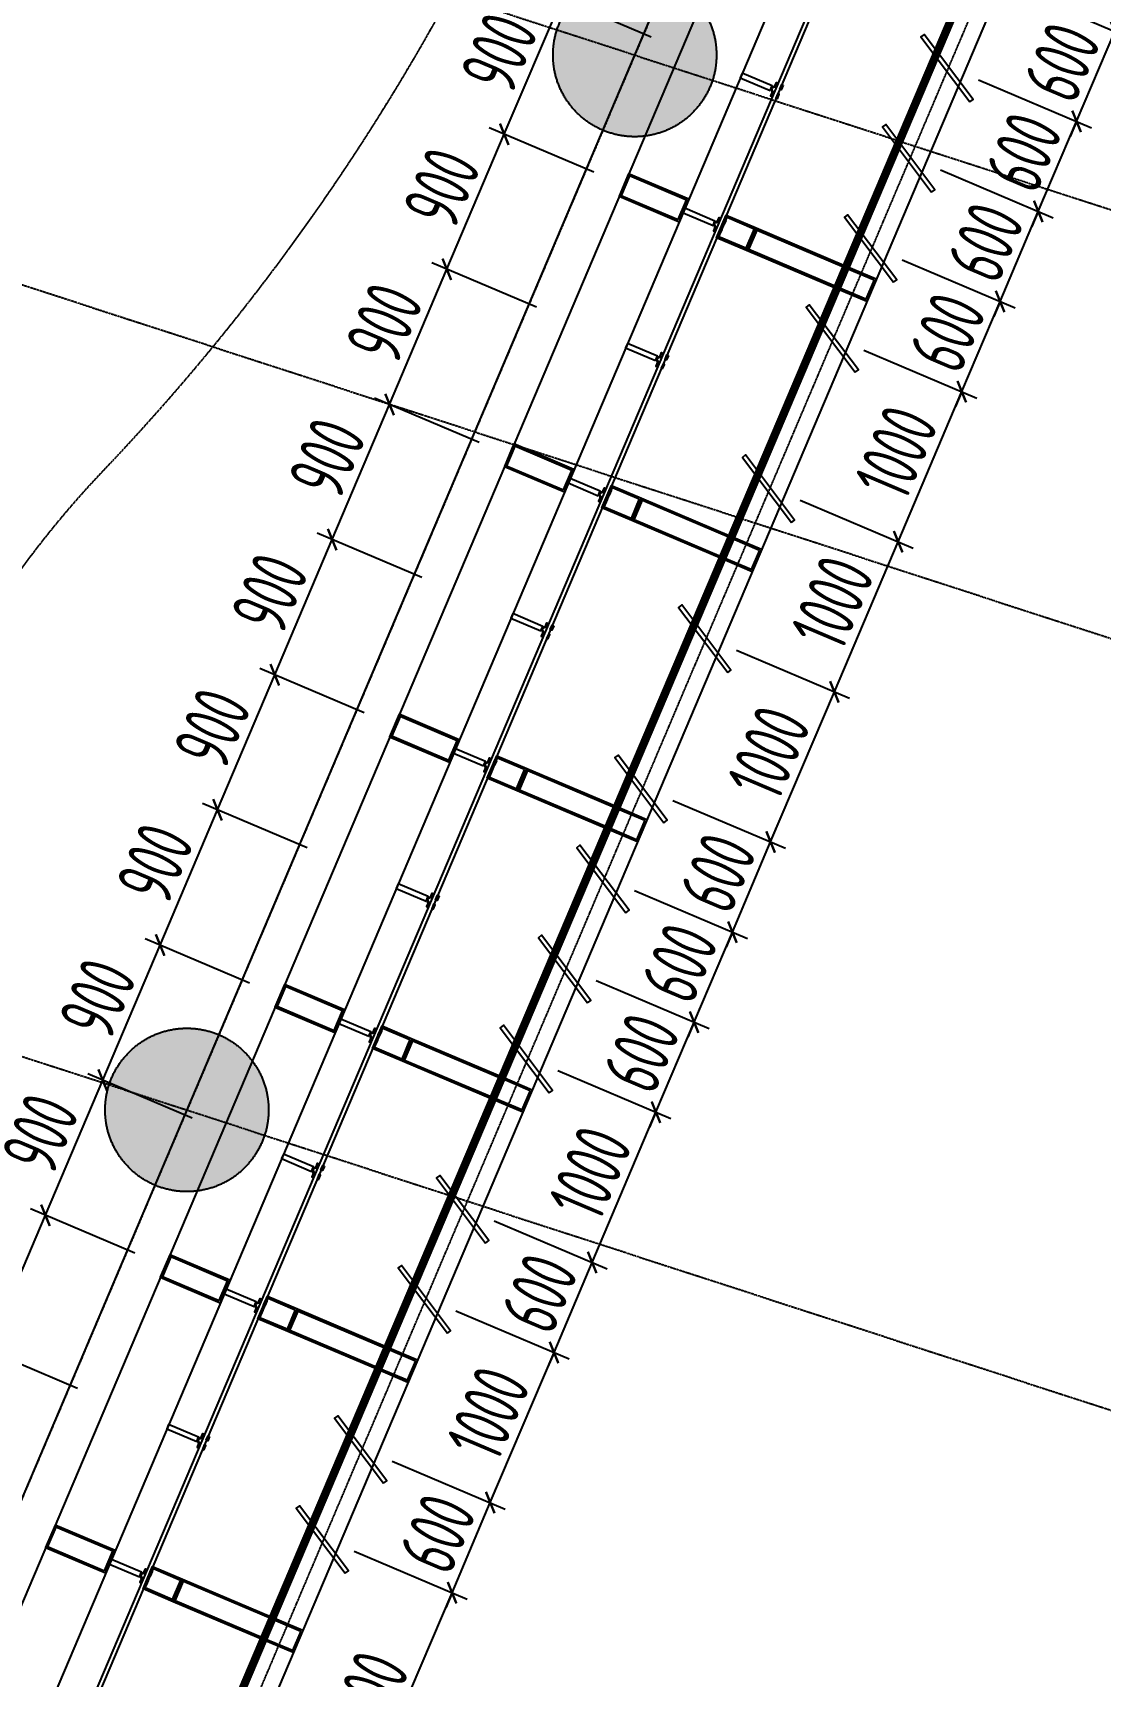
# Model space of a CAD drawing. Extents: x 11778731 to 12007717, y -6694179 to -6363962.
# Drawn here: x 11978000 to 11984543, y -6413451 to -6403376 of the extents above; entities that cross this region are included whole.
import ezdxf
from ezdxf.xclip import XClip

# ---------------------------------------------------------------- set-up
doc = ezdxf.new("R2010")
doc.units = 0
doc.header["$LTSCALE"] = 10
doc.header["$MEASUREMENT"] = 0
doc.header["$XCLIPFRAME"] = 0
doc.linetypes.add('A3-RG-axis-100$0$CENTER', pattern=[2, 1.25, -0.25, 0.25, -0.25])
doc.linetypes.add('A3-RI-3F$0$DASH', pattern=[0.35, 0.25, -0.1])
for name, color, linetype in [('A3-RB-3F-100$0$A-DIMS-100', 1, 'Continuous'), ('A3-RG-axis-100$0$A-GRID', 1, 'A3-RG-axis-100$0$CENTER'), ('A3-RI-3F$0$$2$A-DIMS-100', 1, 'Continuous'), ('A3-RI-3F$0$A-DETAILS', 11, 'Continuous'), ('A3-RI-3F$0$A-FACD-ALUM', 30, 'Continuous'), ('A3-RI-3F$0$A-FLOR', 2, 'Continuous'), ('A3-RI-3F$0$A-GLAZ', 140, 'Continuous'), ('A3-RS-1F$0$A-HATH-GRAY', 8, 'Continuous'), ('A3-RS-1F$0$A-WALL', 7, 'Continuous')]:
    doc.layers.add(name, color=color, linetype=linetype)
doc.styles.add('A3-RB-3F-100$0$XD2008', font='xd-hzs.shx', dxfattribs={"width": 0.7, "bigfont": 'xd-hztxt.shx'})
doc.dimstyles.new('A3-RB-3F-100$0$XD100$0', dxfattribs={"dimscale": 100, "dimtxt": 3.5, "dimasz": 1, "dimexe": 1, "dimexo": 2, "dimgap": 0.5, "dimtad": 1, "dimdec": 0, "dimdsep": 46, "dimtxsty": 'A3-RB-3F-100$0$XD2008', "dimblk1": 'A3-RB-3F-100$0$_ARCHTICK', "dimblk2": 'A3-RB-3F-100$0$_ARCHTICK', "dimsah": 1, "dimcen": 2.5, "dimclrt": 4, "dimaunit": 1, "dimadec": 0, "dimazin": 0, "dimtfac": 1, "dimtdec": 0, "dimtix": 1, "dimtmove": 0, "dimatfit": 3, "dimfxl": 0, "dimtolj": 1, "dimtzin": 0, "dimarcsym": 0})

# ---------------------------------------------------------------- blocks, each defined once
blk = doc.blocks.new('A3-RI-3F$0$ZHUDIAN')
at = {"layer": 'A3-RI-3F$0$A-DETAILS'}
for p, q in [((73, -7), (93, 1)), ((68, -20), (76, -40)), ((70, -14), (90, -6)), ((70, -14), (78, -33))]:
    blk.add_line(p, q, dxfattribs=at)
for points in [[(65, -27), (76, 0), (-108, 78), (-120, 51)], [(111, 18), (99, -10), (90, -6), (102, 22)], [(143, 4), (131, -23), (122, -19), (134, 8)], [(76, -65), (88, -37), (78, -33), (67, -61)], [(108, -78), (120, -51), (111, -47), (99, -75)]]:
    blk.add_lwpolyline(points, close=True, dxfattribs=at)
blk = doc.blocks.new('A3-RI-3F')
at = {"layer": 'A3-RI-3F$0$$2$A-DIMS-100'}
blk.add_lwpolyline([(11978189, -6391860), (11978365, -6391317), (11987372, -6391789), (11973315, -6424906)], dxfattribs=at)
at = {"layer": 'A3-RI-3F$0$A-DETAILS'}
for p, q in [((11972697, -6424698), (11987425, -6390000)), ((11982524, -6403722), (11982532, -6403741)), ((11982527, -6403715), (11982547, -6403707)), ((11982527, -6403715), (11982535, -6403735)), ((11982530, -6403709), (11982550, -6403701)), ((11982175, -6404544), (11982195, -6404536)), ((11982178, -6404537), (11982198, -6404529)), ((11982173, -6404550), (11982181, -6404570)), ((11982175, -6404544), (11982183, -6404563)), ((11981821, -6405379), (11981829, -6405398)), ((11981824, -6405372), (11981843, -6405364)), ((11981824, -6405372), (11981832, -6405392)), ((11981827, -6405366), (11981846, -6405358)), ((11981469, -6406207), (11981477, -6406227)), ((11981472, -6406200), (11981492, -6406193)), ((11981472, -6406200), (11981480, -6406220)), ((11981475, -6406194), (11981495, -6406186)), ((11981118, -6407035), (11981126, -6407055)), ((11981120, -6407029), (11981140, -6407021)), ((11981120, -6407029), (11981128, -6407049)), ((11981123, -6407022), (11981143, -6407014)), ((11980769, -6407857), (11980789, -6407849)), ((11980769, -6407857), (11980777, -6407877)), ((11980772, -6407851), (11980791, -6407843)), ((11980766, -6407864), (11980774, -6407884)), ((11980414, -6408692), (11980422, -6408712)), ((11980417, -6408686), (11980437, -6408678)), ((11980417, -6408686), (11980425, -6408706)), ((11980420, -6408679), (11980440, -6408671)), ((11979711, -6410349), (11979719, -6410369)), ((11979714, -6410343), (11979734, -6410335)), ((11979714, -6410343), (11979722, -6410362)), ((11979717, -6410336), (11979736, -6410328)), ((11979359, -6411178), (11979367, -6411197)), ((11979362, -6411171), (11979382, -6411163)), ((11979362, -6411171), (11979370, -6411191)), ((11979365, -6411165), (11979385, -6411157)), ((11979011, -6412000), (11979030, -6411992)), ((11979013, -6411993), (11979033, -6411985)), ((11979008, -6412006), (11979016, -6412026)), ((11979011, -6412000), (11979018, -6412019)), ((11978656, -6412835), (11978664, -6412854)), ((11978659, -6412828), (11978679, -6412820)), ((11978659, -6412828), (11978667, -6412848)), ((11978662, -6412822), (11978681, -6412814))]:
    blk.add_line(p, q, dxfattribs=at)
blk.add_lwpolyline([(11978237, -6391711), (11986781, -6392158), (11972927, -6424796)], dxfattribs=at)
for points in [[(11982521, -6403729), (11982533, -6403701), (11982349, -6403623), (11982337, -6403651)], [(11982568, -6403683), (11982556, -6403711), (11982547, -6403707), (11982559, -6403680)], [(11982600, -6403697), (11982588, -6403725), (11982579, -6403721), (11982591, -6403693)], [(11982533, -6403766), (11982544, -6403739), (11982535, -6403735), (11982523, -6403762)], [(11982565, -6403780), (11982576, -6403752), (11982567, -6403748), (11982556, -6403776)], [(11981962, -6404534), (11982021, -6404396), (11981652, -6404240), (11981594, -6404378)], [(11981957, -6404521), (11982008, -6404402), (11981658, -6404253), (11981607, -6404373)], [(11982170, -6404557), (11982181, -6404530), (11981997, -6404452), (11981986, -6404479)], [(11982435, -6404572), (11982376, -6404710), (11982192, -6404632), (11982251, -6404494)], [(11982216, -6404512), (11982204, -6404540), (11982195, -6404536), (11982207, -6404508)], [(11982422, -6404578), (11982371, -6404697), (11982205, -6404627), (11982256, -6404507)], [(11982248, -6404526), (11982237, -6404553), (11982227, -6404549), (11982239, -6404522)], [(11982181, -6404595), (11982193, -6404567), (11982183, -6404563), (11982172, -6404591)], [(11982213, -6404608), (11982225, -6404581), (11982216, -6404577), (11982204, -6404605)], [(11982987, -6404807), (11982929, -6404945), (11982376, -6404710), (11982435, -6404572)], [(11982974, -6404812), (11982923, -6404932), (11982389, -6404705), (11982440, -6404585)], [(11983171, -6404885), (11983113, -6405023), (11982929, -6404945), (11982987, -6404807)], [(11983158, -6404890), (11983107, -6405010), (11982942, -6404939), (11982992, -6404820)], [(11981818, -6405386), (11981830, -6405358), (11981646, -6405280), (11981634, -6405308)], [(11981864, -6405340), (11981853, -6405368), (11981843, -6405364), (11981855, -6405336)], [(11981829, -6405423), (11981841, -6405396), (11981832, -6405392), (11981820, -6405419)], [(11981861, -6405437), (11981873, -6405409), (11981864, -6405405), (11981852, -6405433)], [(11981897, -6405354), (11981885, -6405382), (11981876, -6405378), (11981887, -6405350)], [(11981259, -6406191), (11981317, -6406053), (11980949, -6405897), (11980891, -6406035)], [(11981253, -6406178), (11981304, -6406059), (11980954, -6405910), (11980904, -6406030)], [(11981466, -6406214), (11981478, -6406187), (11981294, -6406109), (11981282, -6406136)], [(11981478, -6406252), (11981489, -6406224), (11981480, -6406220), (11981468, -6406248)], [(11981732, -6406229), (11981673, -6406367), (11981489, -6406289), (11981547, -6406151)], [(11981513, -6406169), (11981501, -6406196), (11981492, -6406193), (11981504, -6406165)], [(11981510, -6406265), (11981522, -6406238), (11981512, -6406234), (11981501, -6406261)], [(11981718, -6406234), (11981668, -6406354), (11981502, -6406284), (11981553, -6406164)], [(11981545, -6406183), (11981533, -6406210), (11981524, -6406206), (11981536, -6406179)], [(11982284, -6406464), (11982225, -6406602), (11981673, -6406367), (11981732, -6406229)], [(11982271, -6406469), (11982220, -6406589), (11981686, -6406362), (11981737, -6406242)], [(11982468, -6406542), (11982409, -6406680), (11982225, -6406602), (11982284, -6406464)], [(11982455, -6406547), (11982404, -6406667), (11982238, -6406596), (11982289, -6406477)], [(11981115, -6407043), (11981126, -6407015), (11980942, -6406937), (11980931, -6406965)], [(11981126, -6407080), (11981138, -6407053), (11981128, -6407049), (11981117, -6407076)], [(11981161, -6406997), (11981149, -6407025), (11981140, -6407021), (11981152, -6406993)], [(11981193, -6407011), (11981182, -6407039), (11981172, -6407035), (11981184, -6407007)], [(11981158, -6407094), (11981170, -6407066), (11981161, -6407062), (11981149, -6407090)], [(11980555, -6407848), (11980614, -6407710), (11980246, -6407554), (11980187, -6407692)], [(11980550, -6407835), (11980601, -6407716), (11980251, -6407567), (11980200, -6407687)], [(11980763, -6407871), (11980775, -6407844), (11980591, -6407765), (11980579, -6407793)], [(11981028, -6407886), (11980970, -6408024), (11980786, -6407946), (11980844, -6407808)], [(11980809, -6407826), (11980798, -6407853), (11980789, -6407849), (11980800, -6407822)], [(11981015, -6407891), (11980964, -6408011), (11980799, -6407941), (11980849, -6407821)], [(11980842, -6407839), (11980830, -6407867), (11980821, -6407863), (11980832, -6407836)], [(11980774, -6407909), (11980786, -6407881), (11980777, -6407877), (11980765, -6407905)], [(11980806, -6407922), (11980818, -6407895), (11980809, -6407891), (11980797, -6407918)], [(11981581, -6408120), (11981522, -6408259), (11980970, -6408024), (11981028, -6407886)], [(11981567, -6408126), (11981517, -6408245), (11980983, -6408019), (11981034, -6407899)], [(11981765, -6408199), (11981706, -6408337), (11981522, -6408259), (11981581, -6408120)], [(11981752, -6408204), (11981701, -6408324), (11981535, -6408253), (11981586, -6408134)], [(11980411, -6408700), (11980423, -6408672), (11980239, -6408594), (11980227, -6408622)], [(11980458, -6408654), (11980446, -6408682), (11980437, -6408678), (11980449, -6408650)], [(11980490, -6408668), (11980478, -6408695), (11980469, -6408692), (11980481, -6408664)], [(11980423, -6408737), (11980434, -6408709), (11980425, -6408706), (11980413, -6408733)], [(11980455, -6408751), (11980467, -6408723), (11980457, -6408719), (11980446, -6408747)], [(11979852, -6409505), (11979911, -6409367), (11979543, -6409211), (11979484, -6409349)], [(11979847, -6409492), (11979898, -6409372), (11979548, -6409224), (11979497, -6409344)], [(11980325, -6409543), (11980266, -6409681), (11980082, -6409603), (11980141, -6409465)], [(11980312, -6409548), (11980261, -6409668), (11980095, -6409598), (11980146, -6409478)], [(11980877, -6409777), (11980819, -6409915), (11980266, -6409681), (11980325, -6409543)], [(11980864, -6409783), (11980813, -6409902), (11980279, -6409676), (11980330, -6409556)], [(11981061, -6409856), (11981003, -6409994), (11980819, -6409915), (11980877, -6409777)], [(11981048, -6409861), (11980997, -6409980), (11980832, -6409910), (11980883, -6409790)], [(11979708, -6410357), (11979720, -6410329), (11979536, -6410251), (11979524, -6410278)], [(11979719, -6410394), (11979731, -6410366), (11979722, -6410362), (11979710, -6410390)], [(11979754, -6410311), (11979743, -6410339), (11979734, -6410335), (11979745, -6410307)], [(11979752, -6410408), (11979763, -6410380), (11979754, -6410376), (11979742, -6410404)], [(11979787, -6410325), (11979775, -6410352), (11979766, -6410348), (11979777, -6410321)], [(11979149, -6411162), (11979207, -6411024), (11978839, -6410868), (11978781, -6411006)], [(11979143, -6411149), (11979194, -6411029), (11978845, -6410881), (11978794, -6411001)], [(11979356, -6411185), (11979368, -6411157), (11979184, -6411079), (11979172, -6411107)], [(11979622, -6411200), (11979563, -6411338), (11979379, -6411260), (11979438, -6411122)], [(11979403, -6411140), (11979391, -6411167), (11979382, -6411163), (11979394, -6411136)], [(11979609, -6411205), (11979558, -6411325), (11979392, -6411254), (11979443, -6411135)], [(11979435, -6411153), (11979423, -6411181), (11979414, -6411177), (11979426, -6411149)], [(11979368, -6411222), (11979379, -6411195), (11979370, -6411191), (11979358, -6411218)], [(11979400, -6411236), (11979412, -6411208), (11979402, -6411205), (11979391, -6411232)], [(11980174, -6411434), (11980115, -6411572), (11979563, -6411338), (11979622, -6411200)], [(11980161, -6411440), (11980110, -6411559), (11979576, -6411333), (11979627, -6411213)], [(11980358, -6411512), (11980299, -6411651), (11980115, -6411572), (11980174, -6411434)], [(11980345, -6411518), (11980294, -6411637), (11980128, -6411567), (11980179, -6411447)], [(11979005, -6412013), (11979016, -6411986), (11978832, -6411908), (11978821, -6411935)], [(11979051, -6411968), (11979039, -6411996), (11979030, -6411992), (11979042, -6411964)], [(11979083, -6411982), (11979072, -6412009), (11979062, -6412005), (11979074, -6411978)], [(11979016, -6412051), (11979028, -6412023), (11979018, -6412019), (11979007, -6412047)], [(11979048, -6412065), (11979060, -6412037), (11979051, -6412033), (11979039, -6412061)], [(11978445, -6412819), (11978504, -6412681), (11978136, -6412525), (11978077, -6412663)], [(11978440, -6412806), (11978491, -6412686), (11978141, -6412538), (11978090, -6412657)], [(11978653, -6412842), (11978665, -6412814), (11978481, -6412736), (11978469, -6412764)], [(11978918, -6412857), (11978860, -6412995), (11978676, -6412917), (11978734, -6412779)], [(11978699, -6412796), (11978688, -6412824), (11978679, -6412820), (11978690, -6412793)], [(11978905, -6412862), (11978854, -6412982), (11978689, -6412911), (11978740, -6412792)], [(11978664, -6412879), (11978676, -6412852), (11978667, -6412848), (11978655, -6412875)], [(11978697, -6412893), (11978708, -6412865), (11978699, -6412861), (11978687, -6412889)], [(11978732, -6412810), (11978720, -6412838), (11978711, -6412834), (11978722, -6412806)], [(11979471, -6413091), (11979412, -6413229), (11978860, -6412995), (11978918, -6412857)], [(11979458, -6413097), (11979407, -6413216), (11978873, -6412990), (11978924, -6412870)], [(11979655, -6413169), (11979596, -6413307), (11979412, -6413229), (11979471, -6413091)], [(11979642, -6413175), (11979591, -6413294), (11979425, -6413224), (11979476, -6413104)]]:
    blk.add_lwpolyline(points, close=True, dxfattribs=at)
at = {"layer": 'A3-RI-3F$0$A-FACD-ALUM'}
for points in [[(11983745, -6403800), (11983765, -6403785), (11983464, -6403386), (11983444, -6403401)], [(11983510, -6404353), (11983530, -6404338), (11983229, -6403938), (11983209, -6403953)], [(11983276, -6404905), (11983296, -6404890), (11982995, -6404491), (11982975, -6404506)], [(11983041, -6405457), (11983061, -6405442), (11982760, -6405043), (11982740, -6405058)], [(11982651, -6406378), (11982670, -6406363), (11982370, -6405963), (11982350, -6405979)], [(11982260, -6407298), (11982280, -6407283), (11981979, -6406884), (11981959, -6406899)], [(11981869, -6408219), (11981889, -6408204), (11981588, -6407805), (11981568, -6407820)], [(11981635, -6408771), (11981655, -6408756), (11981354, -6408357), (11981334, -6408372)], [(11981400, -6409323), (11981420, -6409308), (11981119, -6408909), (11981099, -6408924)], [(11981166, -6409876), (11981186, -6409861), (11980885, -6409461), (11980865, -6409476)], [(11980775, -6410796), (11980795, -6410781), (11980494, -6410382), (11980474, -6410397)], [(11980541, -6411349), (11980561, -6411334), (11980260, -6410934), (11980240, -6410949)], [(11980150, -6412269), (11980170, -6412254), (11979869, -6411855), (11979849, -6411870)], [(11979915, -6412821), (11979935, -6412806), (11979634, -6412407), (11979614, -6412422)]]:
    blk.add_lwpolyline(points, close=True, dxfattribs=at)
at = {"layer": 'A3-RI-3F$0$A-FLOR', "linetype": 'A3-RI-3F$0$DASH', "const_width": 50}
blk.add_lwpolyline([(11922838, -6425914), (11977075, -6448936), (11985124, -6429973), (11974262, -6425363), (11988322, -6392239), (11978237, -6391711), (11978174, -6391908), (11943983, -6380798), (11944558, -6379029), (11938186, -6376959), (11937611, -6378728), (11907835, -6369053)], dxfattribs=at)
at = {"layer": 'A3-RI-3F$0$A-FLOR', "linetype": 'A3-RI-3F$0$DASH'}
blk.add_lwpolyline([(11978174, -6391908), (11983808, -6393739), (11981166, -6401870, -0.092074), (11978432, -6406060, 0.146946), (11976869, -6409138), (11975156, -6418648), (11975509, -6418712)], format="xyb", dxfattribs=at)
at = {"layer": 'A3-RI-3F$0$A-GLAZ'}
blk.add_line((11988509, -6391798), (11974281, -6425317), dxfattribs=at)
for points in [[(11977975, -6391791), (11978205, -6391083), (11987705, -6391581), (11973522, -6424994)], [(11977951, -6391783), (11978187, -6391057), (11987742, -6391558), (11973545, -6425004)], [(11987742, -6391558), (11988805, -6391614), (11974465, -6425395)]]:
    blk.add_lwpolyline(points, dxfattribs=at)
at = {"layer": 'A3-RI-3F$0$A-GLAZ', "linetype": 'A3-RI-3F$0$DASH'}
blk.add_lwpolyline([(11987700, -6391656), (11988657, -6391706), (11974373, -6425356)], dxfattribs=at)
at = {"layer": 'A3-RI-3F$0$A-DETAILS'}
blk.add_blockref('A3-RI-3F$0$ZHUDIAN', (11979995, -6409501), dxfattribs=at)
blk = doc.blocks.new('A3-RG-axis-100')
at = {"layer": 'A3-RG-axis-100$0$A-GRID'}
for p, q in [((11908160.7, -6382249.8), (12003495.5, -6413225.9)), ((11907916.9, -6386902.1), (12002104.9, -6417505.7)), ((11987492, -6389843.2), (11971114.4, -6428426.5)), ((11940623, -6390168.8), (12004268, -6410848.3))]:
    blk.add_line(p, q, dxfattribs=at)
blk = doc.blocks.new('A3-RB-3F-100$0$_ARCHTICK')
at = {"color": 0, "linetype": 'ByBlock', "const_width": 0.15}
blk.add_lwpolyline([(-0.5, -0.5), (0.5, 0.5)], dxfattribs=at)
blk = doc.blocks.new('*D1249')
at = {"layer": 'A3-RB-3F-100$0$A-DIMS-100', "color": 0, "lineweight": -2}
for p, q in [((11984502, -6402007), (11985194, -6402301)), ((11984633, -6403367), (11985102, -6402262)), ((11984033, -6403112), (11984725, -6403406))]:
    blk.add_line(p, q, dxfattribs=at)
at = {"layer": 'A3-RB-3F-100$0$A-DIMS-100', "color": 0, "lineweight": -2, "xscale": 100, "yscale": 100, "zscale": 100}
for p, rotation in [((11985102, -6402262), 66.99999999986291), ((11984633, -6403367), 246.9999999998629)]:
    blk.add_blockref('A3-RB-3F-100$0$_ARCHTICK', p, dxfattribs=dict(at, rotation=rotation))
at = {"layer": 'A3-RB-3F-100$0$A-DIMS-100', "color": 4, "insert": (11984661, -6402726), "char_height": 350, "attachment_point": 5, "rotation": 67, "style": 'A3-RB-3F-100$0$XD2008'}
blk.add_mtext('\\A1;1200', dxfattribs=at)
blk = doc.blocks.new('*D1250')
at = {"layer": 'A3-RB-3F-100$0$A-DIMS-100', "color": 0, "lineweight": -2}
for p, q in [((11984033, -6403112), (11984725, -6403406)), ((11984633, -6403367), (11984672, -6403274)), ((11984399, -6403919), (11984633, -6403367)), ((11983798, -6403664), (11984491, -6403958)), ((11984399, -6403919), (11984360, -6404011))]:
    blk.add_line(p, q, dxfattribs=at)
at = {"layer": 'A3-RB-3F-100$0$A-DIMS-100', "color": 0, "lineweight": -2, "xscale": 100, "yscale": 100, "zscale": 100}
for p, rotation in [((11984633, -6403367), 246.9999999998784), ((11984399, -6403919), 66.99999999987841)]:
    blk.add_blockref('A3-RB-3F-100$0$_ARCHTICK', p, dxfattribs=dict(at, rotation=rotation))
at = {"layer": 'A3-RB-3F-100$0$A-DIMS-100', "color": 4, "insert": (11984309, -6403555), "char_height": 350, "attachment_point": 5, "rotation": 67, "style": 'A3-RB-3F-100$0$XD2008'}
blk.add_mtext('\\A1;600', dxfattribs=at)
blk = doc.blocks.new('*D1251')
at = {"layer": 'A3-RB-3F-100$0$A-DIMS-100', "color": 0, "lineweight": -2}
for p, q in [((11983798, -6403664), (11984491, -6403958)), ((11984399, -6403919), (11984438, -6403827)), ((11984164, -6404471), (11984399, -6403919)), ((11983564, -6404216), (11984256, -6404510)), ((11984164, -6404471), (11984125, -6404563))]:
    blk.add_line(p, q, dxfattribs=at)
at = {"layer": 'A3-RB-3F-100$0$A-DIMS-100', "color": 0, "lineweight": -2, "xscale": 100, "yscale": 100, "zscale": 100}
for p, rotation in [((11984399, -6403919), 246.9999999998509), ((11984164, -6404471), 66.99999999985083)]:
    blk.add_blockref('A3-RB-3F-100$0$_ARCHTICK', p, dxfattribs=dict(at, rotation=rotation))
at = {"layer": 'A3-RB-3F-100$0$A-DIMS-100', "color": 4, "insert": (11984074, -6404107), "char_height": 350, "attachment_point": 5, "rotation": 67, "style": 'A3-RB-3F-100$0$XD2008'}
blk.add_mtext('\\A1;600', dxfattribs=at)
blk = doc.blocks.new('*D1252')
at = {"layer": 'A3-RB-3F-100$0$A-DIMS-100', "color": 0, "lineweight": -2}
for p, q in [((11983564, -6404216), (11984256, -6404510)), ((11984164, -6404471), (11984203, -6404379)), ((11983930, -6405023), (11984164, -6404471)), ((11983329, -6404768), (11984022, -6405063)), ((11983930, -6405023), (11983891, -6405115))]:
    blk.add_line(p, q, dxfattribs=at)
at = {"layer": 'A3-RB-3F-100$0$A-DIMS-100', "color": 0, "lineweight": -2, "xscale": 100, "yscale": 100, "zscale": 100}
for p, rotation in [((11984164, -6404471), 246.9999999998073), ((11983930, -6405023), 66.99999999980736)]:
    blk.add_blockref('A3-RB-3F-100$0$_ARCHTICK', p, dxfattribs=dict(at, rotation=rotation))
at = {"layer": 'A3-RB-3F-100$0$A-DIMS-100', "color": 4, "insert": (11983840, -6404659), "char_height": 350, "attachment_point": 5, "rotation": 67, "style": 'A3-RB-3F-100$0$XD2008'}
blk.add_mtext('\\A1;600', dxfattribs=at)
blk = doc.blocks.new('*D1253')
at = {"layer": 'A3-RB-3F-100$0$A-DIMS-100', "color": 0, "lineweight": -2}
for p, q in [((11983329, -6404768), (11984022, -6405063)), ((11983930, -6405023), (11983969, -6404931)), ((11983695, -6405576), (11983930, -6405023)), ((11983095, -6405321), (11983788, -6405615)), ((11983695, -6405576), (11983656, -6405668))]:
    blk.add_line(p, q, dxfattribs=at)
at = {"layer": 'A3-RB-3F-100$0$A-DIMS-100', "color": 0, "lineweight": -2, "xscale": 100, "yscale": 100, "zscale": 100}
for p, rotation in [((11983930, -6405023), 246.9999999998943), ((11983695, -6405576), 66.99999999989433)]:
    blk.add_blockref('A3-RB-3F-100$0$_ARCHTICK', p, dxfattribs=dict(at, rotation=rotation))
at = {"layer": 'A3-RB-3F-100$0$A-DIMS-100', "color": 4, "insert": (11983606, -6405212), "char_height": 350, "attachment_point": 5, "rotation": 67, "style": 'A3-RB-3F-100$0$XD2008'}
blk.add_mtext('\\A1;600', dxfattribs=at)
blk = doc.blocks.new('*D1308')
at = {"layer": 'A3-RB-3F-100$0$A-DIMS-100', "color": 0, "lineweight": -2}
for p, q in [((11983095, -6405321), (11983788, -6405615)), ((11983305, -6406496), (11983695, -6405576)), ((11982704, -6406241), (11983397, -6406535))]:
    blk.add_line(p, q, dxfattribs=at)
at = {"layer": 'A3-RB-3F-100$0$A-DIMS-100', "color": 0, "lineweight": -2, "xscale": 100, "yscale": 100, "zscale": 100}
for p, rotation in [((11983695, -6405576), 66.99999999985793), ((11983305, -6406496), 246.9999999998579)]:
    blk.add_blockref('A3-RB-3F-100$0$_ARCHTICK', p, dxfattribs=dict(at, rotation=rotation))
at = {"layer": 'A3-RB-3F-100$0$A-DIMS-100', "color": 4, "insert": (11983293, -6405948), "char_height": 350, "attachment_point": 5, "rotation": 67, "style": 'A3-RB-3F-100$0$XD2008'}
blk.add_mtext('\\A1;1000', dxfattribs=at)
blk = doc.blocks.new('*D1309')
at = {"layer": 'A3-RB-3F-100$0$A-DIMS-100', "color": 0, "lineweight": -2}
for p, q in [((11982704, -6406241), (11983397, -6406535)), ((11982914, -6407417), (11983305, -6406496)), ((11982313, -6407162), (11983006, -6407456))]:
    blk.add_line(p, q, dxfattribs=at)
at = {"layer": 'A3-RB-3F-100$0$A-DIMS-100', "color": 0, "lineweight": -2, "xscale": 100, "yscale": 100, "zscale": 100}
for p, rotation in [((11983305, -6406496), 66.99999999986636), ((11982914, -6407417), 246.9999999998664)]:
    blk.add_blockref('A3-RB-3F-100$0$_ARCHTICK', p, dxfattribs=dict(at, rotation=rotation))
at = {"layer": 'A3-RB-3F-100$0$A-DIMS-100', "color": 4, "insert": (11982902, -6406869), "char_height": 350, "attachment_point": 5, "rotation": 67, "style": 'A3-RB-3F-100$0$XD2008'}
blk.add_mtext('\\A1;1000', dxfattribs=at)
blk = doc.blocks.new('*D1310')
at = {"layer": 'A3-RB-3F-100$0$A-DIMS-100', "color": 0, "lineweight": -2}
for p, q in [((11982313, -6407162), (11983006, -6407456)), ((11982523, -6408337), (11982914, -6407417)), ((11981923, -6408082), (11982615, -6408376))]:
    blk.add_line(p, q, dxfattribs=at)
at = {"layer": 'A3-RB-3F-100$0$A-DIMS-100', "color": 0, "lineweight": -2, "xscale": 100, "yscale": 100, "zscale": 100}
for p, rotation in [((11982914, -6407417), 66.99999999988721), ((11982523, -6408337), 246.9999999998872)]:
    blk.add_blockref('A3-RB-3F-100$0$_ARCHTICK', p, dxfattribs=dict(at, rotation=rotation))
at = {"layer": 'A3-RB-3F-100$0$A-DIMS-100', "color": 4, "insert": (11982512, -6407789), "char_height": 350, "attachment_point": 5, "rotation": 67, "style": 'A3-RB-3F-100$0$XD2008'}
blk.add_mtext('\\A1;1000', dxfattribs=at)
blk = doc.blocks.new('*D1311')
at = {"layer": 'A3-RB-3F-100$0$A-DIMS-100', "color": 0, "lineweight": -2}
for p, q in [((11981923, -6408082), (11982615, -6408376)), ((11982523, -6408337), (11982562, -6408245)), ((11982289, -6408890), (11982523, -6408337)), ((11981688, -6408635), (11982381, -6408929)), ((11982289, -6408890), (11982250, -6408982))]:
    blk.add_line(p, q, dxfattribs=at)
at = {"layer": 'A3-RB-3F-100$0$A-DIMS-100', "color": 0, "lineweight": -2, "xscale": 100, "yscale": 100, "zscale": 100}
for p, rotation in [((11982523, -6408337), 246.999999999951), ((11982289, -6408890), 66.999999999951)]:
    blk.add_blockref('A3-RB-3F-100$0$_ARCHTICK', p, dxfattribs=dict(at, rotation=rotation))
at = {"layer": 'A3-RB-3F-100$0$A-DIMS-100', "color": 4, "insert": (11982199, -6408525), "char_height": 350, "attachment_point": 5, "rotation": 67, "style": 'A3-RB-3F-100$0$XD2008'}
blk.add_mtext('\\A1;600', dxfattribs=at)
blk = doc.blocks.new('*D1312')
at = {"layer": 'A3-RB-3F-100$0$A-DIMS-100', "color": 0, "lineweight": -2}
for p, q in [((11981688, -6408635), (11982381, -6408929)), ((11982289, -6408890), (11982328, -6408798)), ((11982054, -6409442), (11982289, -6408890)), ((11981454, -6409187), (11982146, -6409481)), ((11982054, -6409442), (11982015, -6409534))]:
    blk.add_line(p, q, dxfattribs=at)
at = {"layer": 'A3-RB-3F-100$0$A-DIMS-100', "color": 0, "lineweight": -2, "xscale": 100, "yscale": 100, "zscale": 100}
for p, rotation in [((11982289, -6408890), 246.9999999998443), ((11982054, -6409442), 66.99999999984428)]:
    blk.add_blockref('A3-RB-3F-100$0$_ARCHTICK', p, dxfattribs=dict(at, rotation=rotation))
at = {"layer": 'A3-RB-3F-100$0$A-DIMS-100', "color": 4, "insert": (11981964, -6409078), "char_height": 350, "attachment_point": 5, "rotation": 67, "style": 'A3-RB-3F-100$0$XD2008'}
blk.add_mtext('\\A1;600', dxfattribs=at)
blk = doc.blocks.new('*D1313')
at = {"layer": 'A3-RB-3F-100$0$A-DIMS-100', "color": 0, "lineweight": -2}
for p, q in [((11981454, -6409187), (11982146, -6409481)), ((11982054, -6409442), (11982093, -6409350)), ((11981820, -6409994), (11982054, -6409442)), ((11981219, -6409739), (11981912, -6410033)), ((11981820, -6409994), (11981781, -6410086))]:
    blk.add_line(p, q, dxfattribs=at)
at = {"layer": 'A3-RB-3F-100$0$A-DIMS-100', "color": 0, "lineweight": -2, "xscale": 100, "yscale": 100, "zscale": 100}
for p, rotation in [((11982054, -6409442), 246.999999999915), ((11981820, -6409994), 66.99999999991503)]:
    blk.add_blockref('A3-RB-3F-100$0$_ARCHTICK', p, dxfattribs=dict(at, rotation=rotation))
at = {"layer": 'A3-RB-3F-100$0$A-DIMS-100', "color": 4, "insert": (11981730, -6409630), "char_height": 350, "attachment_point": 5, "rotation": 67, "style": 'A3-RB-3F-100$0$XD2008'}
blk.add_mtext('\\A1;600', dxfattribs=at)
blk = doc.blocks.new('*D1314')
at = {"layer": 'A3-RB-3F-100$0$A-DIMS-100', "color": 0, "lineweight": -2}
for p, q in [((11981219, -6409739), (11981912, -6410033)), ((11981429, -6410915), (11981820, -6409994)), ((11980829, -6410660), (11981521, -6410954))]:
    blk.add_line(p, q, dxfattribs=at)
at = {"layer": 'A3-RB-3F-100$0$A-DIMS-100', "color": 0, "lineweight": -2, "xscale": 100, "yscale": 100, "zscale": 100}
for p, rotation in [((11981820, -6409994), 66.99999999988721), ((11981429, -6410915), 246.9999999998872)]:
    blk.add_blockref('A3-RB-3F-100$0$_ARCHTICK', p, dxfattribs=dict(at, rotation=rotation))
at = {"layer": 'A3-RB-3F-100$0$A-DIMS-100', "color": 4, "insert": (11981417, -6410366), "char_height": 350, "attachment_point": 5, "rotation": 67, "style": 'A3-RB-3F-100$0$XD2008'}
blk.add_mtext('\\A1;1000', dxfattribs=at)
blk = doc.blocks.new('*D1315')
at = {"layer": 'A3-RB-3F-100$0$A-DIMS-100', "color": 0, "lineweight": -2}
for p, q in [((11980829, -6410660), (11981521, -6410954)), ((11981429, -6410915), (11981468, -6410823)), ((11981195, -6411467), (11981429, -6410915)), ((11980594, -6411212), (11981287, -6411506)), ((11981195, -6411467), (11981156, -6411559))]:
    blk.add_line(p, q, dxfattribs=at)
at = {"layer": 'A3-RB-3F-100$0$A-DIMS-100', "color": 0, "lineweight": -2, "xscale": 100, "yscale": 100, "zscale": 100}
for p, rotation in [((11981429, -6410915), 246.9999999998039), ((11981195, -6411467), 66.99999999980392)]:
    blk.add_blockref('A3-RB-3F-100$0$_ARCHTICK', p, dxfattribs=dict(at, rotation=rotation))
at = {"layer": 'A3-RB-3F-100$0$A-DIMS-100', "color": 4, "insert": (11981105, -6411103), "char_height": 350, "attachment_point": 5, "rotation": 67, "style": 'A3-RB-3F-100$0$XD2008'}
blk.add_mtext('\\A1;600', dxfattribs=at)
blk = doc.blocks.new('*D1316')
at = {"layer": 'A3-RB-3F-100$0$A-DIMS-100', "color": 0, "lineweight": -2}
for p, q in [((11980594, -6411212), (11981287, -6411506)), ((11980804, -6412387), (11981195, -6411467)), ((11980203, -6412133), (11980896, -6412427))]:
    blk.add_line(p, q, dxfattribs=at)
at = {"layer": 'A3-RB-3F-100$0$A-DIMS-100', "color": 0, "lineweight": -2, "xscale": 100, "yscale": 100, "zscale": 100}
for p, rotation in [((11981195, -6411467), 66.99999999988536), ((11980804, -6412387), 246.9999999998853)]:
    blk.add_blockref('A3-RB-3F-100$0$_ARCHTICK', p, dxfattribs=dict(at, rotation=rotation))
at = {"layer": 'A3-RB-3F-100$0$A-DIMS-100', "color": 4, "insert": (11980792, -6411839), "char_height": 350, "attachment_point": 5, "rotation": 67, "style": 'A3-RB-3F-100$0$XD2008'}
blk.add_mtext('\\A1;1000', dxfattribs=at)
blk = doc.blocks.new('*D1317')
at = {"layer": 'A3-RB-3F-100$0$A-DIMS-100', "color": 0, "lineweight": -2}
for p, q in [((11980203, -6412133), (11980896, -6412427)), ((11980570, -6412940), (11980804, -6412387)), ((11980804, -6412387), (11980843, -6412295)), ((11979969, -6412685), (11980662, -6412979)), ((11980570, -6412940), (11980531, -6413032))]:
    blk.add_line(p, q, dxfattribs=at)
at = {"layer": 'A3-RB-3F-100$0$A-DIMS-100', "color": 0, "lineweight": -2, "xscale": 100, "yscale": 100, "zscale": 100}
for p, rotation in [((11980804, -6412387), 246.9999999998446), ((11980570, -6412940), 66.9999999998446)]:
    blk.add_blockref('A3-RB-3F-100$0$_ARCHTICK', p, dxfattribs=dict(at, rotation=rotation))
at = {"layer": 'A3-RB-3F-100$0$A-DIMS-100', "color": 4, "insert": (11980480, -6412576), "char_height": 350, "attachment_point": 5, "rotation": 67, "style": 'A3-RB-3F-100$0$XD2008'}
blk.add_mtext('\\A1;600', dxfattribs=at)
blk = doc.blocks.new('*D1318')
at = {"layer": 'A3-RB-3F-100$0$A-DIMS-100', "color": 0, "lineweight": -2}
for p, q in [((11979969, -6412685), (11980662, -6412979)), ((11979944, -6414413), (11980570, -6412940)), ((11979344, -6414158), (11980036, -6414452))]:
    blk.add_line(p, q, dxfattribs=at)
at = {"layer": 'A3-RB-3F-100$0$A-DIMS-100', "color": 0, "lineweight": -2, "xscale": 100, "yscale": 100, "zscale": 100}
for p, rotation in [((11980570, -6412940), 66.99999999987006), ((11979944, -6414413), 246.9999999998701)]:
    blk.add_blockref('A3-RB-3F-100$0$_ARCHTICK', p, dxfattribs=dict(at, rotation=rotation))
at = {"layer": 'A3-RB-3F-100$0$A-DIMS-100', "color": 4, "insert": (11980050, -6413588), "char_height": 350, "attachment_point": 5, "rotation": 67, "style": 'A3-RB-3F-100$0$XD2008'}
blk.add_mtext('\\A1;1600', dxfattribs=at)
blk = doc.blocks.new('*D900')
at = {"layer": 'A3-RB-3F-100$0$A-DIMS-100', "color": 0, "lineweight": -2}
for p, q in [((11982142, -6402574), (11981501, -6402302)), ((11981242, -6403169), (11981593, -6402341)), ((11981791, -6403403), (11981150, -6403130))]:
    blk.add_line(p, q, dxfattribs=at)
at = {"layer": 'A3-RB-3F-100$0$A-DIMS-100', "color": 0, "lineweight": -2, "xscale": 100, "yscale": 100, "zscale": 100}
for p, rotation in [((11981593, -6402341), 67.00000002043258), ((11981242, -6403169), 247.0000000204326)]:
    blk.add_blockref('A3-RB-3F-100$0$_ARCHTICK', p, dxfattribs=dict(at, rotation=rotation))
at = {"layer": 'A3-RB-3F-100$0$A-DIMS-100', "color": 4, "insert": (11981210, -6402667), "char_height": 350, "attachment_point": 5, "rotation": 67, "style": 'A3-RB-3F-100$0$XD2008'}
blk.add_mtext('\\A1;900', dxfattribs=at)
blk = doc.blocks.new('*D864')
at = {"layer": 'A3-RB-3F-100$0$A-DIMS-100', "color": 0, "lineweight": -2}
for p, q in [((11980890, -6403998), (11981242, -6403169)), ((11981791, -6403403), (11981150, -6403130)), ((11981439, -6404231), (11980798, -6403959))]:
    blk.add_line(p, q, dxfattribs=at)
at = {"layer": 'A3-RB-3F-100$0$A-DIMS-100', "color": 0, "lineweight": -2, "xscale": 100, "yscale": 100, "zscale": 100}
for p, rotation in [((11981242, -6403169), 67.00000002029358), ((11980890, -6403998), 247.0000000202936)]:
    blk.add_blockref('A3-RB-3F-100$0$_ARCHTICK', p, dxfattribs=dict(at, rotation=rotation))
at = {"layer": 'A3-RB-3F-100$0$A-DIMS-100', "color": 4, "insert": (11980859, -6403496), "char_height": 350, "attachment_point": 5, "rotation": 67, "style": 'A3-RB-3F-100$0$XD2008'}
blk.add_mtext('\\A1;900', dxfattribs=at)
blk = doc.blocks.new('*D865')
at = {"layer": 'A3-RB-3F-100$0$A-DIMS-100', "color": 0, "lineweight": -2}
for p, q in [((11980538, -6404826), (11980890, -6403998)), ((11981439, -6404231), (11980798, -6403959)), ((11981087, -6405059), (11980446, -6404787))]:
    blk.add_line(p, q, dxfattribs=at)
at = {"layer": 'A3-RB-3F-100$0$A-DIMS-100', "color": 0, "lineweight": -2, "xscale": 100, "yscale": 100, "zscale": 100}
for p, rotation in [((11980890, -6403998), 67.00000002036309), ((11980538, -6404826), 247.0000000203631)]:
    blk.add_blockref('A3-RB-3F-100$0$_ARCHTICK', p, dxfattribs=dict(at, rotation=rotation))
at = {"layer": 'A3-RB-3F-100$0$A-DIMS-100', "color": 4, "insert": (11980507, -6404324), "char_height": 350, "attachment_point": 5, "rotation": 67, "style": 'A3-RB-3F-100$0$XD2008'}
blk.add_mtext('\\A1;900', dxfattribs=at)
blk = doc.blocks.new('*D866')
at = {"layer": 'A3-RB-3F-100$0$A-DIMS-100', "color": 0, "lineweight": -2}
for p, q in [((11980187, -6405655), (11980538, -6404826)), ((11981087, -6405059), (11980446, -6404787)), ((11980736, -6405888), (11980095, -6405616))]:
    blk.add_line(p, q, dxfattribs=at)
at = {"layer": 'A3-RB-3F-100$0$A-DIMS-100', "color": 0, "lineweight": -2, "xscale": 100, "yscale": 100, "zscale": 100}
for p, rotation in [((11980538, -6404826), 67.00000002036309), ((11980187, -6405655), 247.0000000203631)]:
    blk.add_blockref('A3-RB-3F-100$0$_ARCHTICK', p, dxfattribs=dict(at, rotation=rotation))
at = {"layer": 'A3-RB-3F-100$0$A-DIMS-100', "color": 4, "insert": (11980155, -6405153), "char_height": 350, "attachment_point": 5, "rotation": 67, "style": 'A3-RB-3F-100$0$XD2008'}
blk.add_mtext('\\A1;900', dxfattribs=at)
blk = doc.blocks.new('*D867')
at = {"layer": 'A3-RB-3F-100$0$A-DIMS-100', "color": 0, "lineweight": -2}
for p, q in [((11980736, -6405888), (11980095, -6405616)), ((11979835, -6406483), (11980187, -6405655)), ((11980384, -6406716), (11979743, -6406444))]:
    blk.add_line(p, q, dxfattribs=at)
at = {"layer": 'A3-RB-3F-100$0$A-DIMS-100', "color": 0, "lineweight": -2, "xscale": 100, "yscale": 100, "zscale": 100}
for p, rotation in [((11980187, -6405655), 67.00000002031676), ((11979835, -6406483), 247.0000000203168)]:
    blk.add_blockref('A3-RB-3F-100$0$_ARCHTICK', p, dxfattribs=dict(at, rotation=rotation))
at = {"layer": 'A3-RB-3F-100$0$A-DIMS-100', "color": 4, "insert": (11979804, -6405981), "char_height": 350, "attachment_point": 5, "rotation": 67, "style": 'A3-RB-3F-100$0$XD2008'}
blk.add_mtext('\\A1;900', dxfattribs=at)
blk = doc.blocks.new('*D868')
at = {"layer": 'A3-RB-3F-100$0$A-DIMS-100', "color": 0, "lineweight": -2}
for p, q in [((11980384, -6406716), (11979743, -6406444)), ((11979483, -6407312), (11979835, -6406483)), ((11980032, -6407545), (11979391, -6407273))]:
    blk.add_line(p, q, dxfattribs=at)
at = {"layer": 'A3-RB-3F-100$0$A-DIMS-100', "color": 0, "lineweight": -2, "xscale": 100, "yscale": 100, "zscale": 100}
for p, rotation in [((11979835, -6406483), 67.00000002025394), ((11979483, -6407312), 247.0000000202539)]:
    blk.add_blockref('A3-RB-3F-100$0$_ARCHTICK', p, dxfattribs=dict(at, rotation=rotation))
at = {"layer": 'A3-RB-3F-100$0$A-DIMS-100', "color": 4, "insert": (11979452, -6406810), "char_height": 350, "attachment_point": 5, "rotation": 67, "style": 'A3-RB-3F-100$0$XD2008'}
blk.add_mtext('\\A1;900', dxfattribs=at)
blk = doc.blocks.new('*D869')
at = {"layer": 'A3-RB-3F-100$0$A-DIMS-100', "color": 0, "lineweight": -2}
for p, q in [((11979132, -6408140), (11979483, -6407312)), ((11980032, -6407545), (11979391, -6407273)), ((11979681, -6408373), (11979040, -6408101))]:
    blk.add_line(p, q, dxfattribs=at)
at = {"layer": 'A3-RB-3F-100$0$A-DIMS-100', "color": 0, "lineweight": -2, "xscale": 100, "yscale": 100, "zscale": 100}
for p, rotation in [((11979483, -6407312), 67.00000002040942), ((11979132, -6408140), 247.0000000204094)]:
    blk.add_blockref('A3-RB-3F-100$0$_ARCHTICK', p, dxfattribs=dict(at, rotation=rotation))
at = {"layer": 'A3-RB-3F-100$0$A-DIMS-100', "color": 4, "insert": (11979100, -6407638), "char_height": 350, "attachment_point": 5, "rotation": 67, "style": 'A3-RB-3F-100$0$XD2008'}
blk.add_mtext('\\A1;900', dxfattribs=at)
blk = doc.blocks.new('*D870')
at = {"layer": 'A3-RB-3F-100$0$A-DIMS-100', "color": 0, "lineweight": -2}
for p, q in [((11978780, -6408969), (11979132, -6408140)), ((11979681, -6408373), (11979040, -6408101)), ((11979329, -6409202), (11978688, -6408930))]:
    blk.add_line(p, q, dxfattribs=at)
at = {"layer": 'A3-RB-3F-100$0$A-DIMS-100', "color": 0, "lineweight": -2, "xscale": 100, "yscale": 100, "zscale": 100}
for p, rotation in [((11979132, -6408140), 67.00000002036309), ((11978780, -6408969), 247.0000000203631)]:
    blk.add_blockref('A3-RB-3F-100$0$_ARCHTICK', p, dxfattribs=dict(at, rotation=rotation))
at = {"layer": 'A3-RB-3F-100$0$A-DIMS-100', "color": 4, "insert": (11978749, -6408466), "char_height": 350, "attachment_point": 5, "rotation": 67, "style": 'A3-RB-3F-100$0$XD2008'}
blk.add_mtext('\\A1;900', dxfattribs=at)
blk = doc.blocks.new('*D871')
at = {"layer": 'A3-RB-3F-100$0$A-DIMS-100', "color": 0, "lineweight": -2}
for p, q in [((11978428, -6409797), (11978780, -6408969)), ((11979329, -6409202), (11978688, -6408930)), ((11978977, -6410030), (11978336, -6409758))]:
    blk.add_line(p, q, dxfattribs=at)
at = {"layer": 'A3-RB-3F-100$0$A-DIMS-100', "color": 0, "lineweight": -2, "xscale": 100, "yscale": 100, "zscale": 100}
for p, rotation in [((11978780, -6408969), 67.00000002031676), ((11978428, -6409797), 247.0000000203168)]:
    blk.add_blockref('A3-RB-3F-100$0$_ARCHTICK', p, dxfattribs=dict(at, rotation=rotation))
at = {"layer": 'A3-RB-3F-100$0$A-DIMS-100', "color": 4, "insert": (11978397, -6409295), "char_height": 350, "attachment_point": 5, "rotation": 67, "style": 'A3-RB-3F-100$0$XD2008'}
blk.add_mtext('\\A1;900', dxfattribs=at)
blk = doc.blocks.new('*D872')
at = {"layer": 'A3-RB-3F-100$0$A-DIMS-100', "color": 0, "lineweight": -2}
for p, q in [((11978977, -6410030), (11978336, -6409758)), ((11978077, -6410626), (11978428, -6409797)), ((11978626, -6410859), (11977985, -6410586))]:
    blk.add_line(p, q, dxfattribs=at)
at = {"layer": 'A3-RB-3F-100$0$A-DIMS-100', "color": 0, "lineweight": -2, "xscale": 100, "yscale": 100, "zscale": 100}
for p, rotation in [((11978428, -6409797), 67.00000002036309), ((11978077, -6410626), 247.0000000203631)]:
    blk.add_blockref('A3-RB-3F-100$0$_ARCHTICK', p, dxfattribs=dict(at, rotation=rotation))
at = {"layer": 'A3-RB-3F-100$0$A-DIMS-100', "color": 4, "insert": (11978045, -6410123), "char_height": 350, "attachment_point": 5, "rotation": 67, "style": 'A3-RB-3F-100$0$XD2008'}
blk.add_mtext('\\A1;900', dxfattribs=at)
blk = doc.blocks.new('*D873')
at = {"layer": 'A3-RB-3F-100$0$A-DIMS-100', "color": 0, "lineweight": -2}
for p, q in [((11977725, -6411454), (11978077, -6410626)), ((11978626, -6410859), (11977985, -6410586)), ((11978274, -6411687), (11977633, -6411415))]:
    blk.add_line(p, q, dxfattribs=at)
at = {"layer": 'A3-RB-3F-100$0$A-DIMS-100', "color": 0, "lineweight": -2, "xscale": 100, "yscale": 100, "zscale": 100}
for p, rotation in [((11978077, -6410626), 67.00000002023077), ((11977725, -6411454), 247.0000000202308)]:
    blk.add_blockref('A3-RB-3F-100$0$_ARCHTICK', p, dxfattribs=dict(at, rotation=rotation))
at = {"layer": 'A3-RB-3F-100$0$A-DIMS-100', "color": 4, "insert": (11977694, -6410952), "char_height": 350, "attachment_point": 5, "rotation": 67, "style": 'A3-RB-3F-100$0$XD2008'}
blk.add_mtext('\\A1;900', dxfattribs=at)
blk = doc.blocks.new('*D874')
at = {"layer": 'A3-RB-3F-100$0$A-DIMS-100', "color": 0, "lineweight": -2}
for p, q in [((11977373, -6412282), (11977725, -6411454)), ((11978274, -6411687), (11977633, -6411415)), ((11977922, -6412516), (11977281, -6412243))]:
    blk.add_line(p, q, dxfattribs=at)
at = {"layer": 'A3-RB-3F-100$0$A-DIMS-100', "color": 0, "lineweight": -2, "xscale": 100, "yscale": 100, "zscale": 100}
for p, rotation in [((11977725, -6411454), 67.00000002033991), ((11977373, -6412282), 247.0000000203399)]:
    blk.add_blockref('A3-RB-3F-100$0$_ARCHTICK', p, dxfattribs=dict(at, rotation=rotation))
at = {"layer": 'A3-RB-3F-100$0$A-DIMS-100', "color": 4, "insert": (11977342, -6411780), "char_height": 350, "attachment_point": 5, "rotation": 67, "style": 'A3-RB-3F-100$0$XD2008'}
blk.add_mtext('\\A1;900', dxfattribs=at)
blk = doc.blocks.new('A3-RS-1F')
at = {"layer": 'A3-RS-1F$0$A-HATH-GRAY'}
h = blk.add_hatch(color=256, dxfattribs=at)
edge = h.paths.add_edge_path()
edge.add_arc((11981690, -6403512), 501, 0, 360)
h = blk.add_hatch(color=256, dxfattribs=at)
edge = h.paths.add_edge_path()
edge.add_arc((11978944, -6409980), 501, 0, 360)
at = {"layer": 'A3-RS-1F$0$A-WALL'}
for centre in [(11981690, -6403512), (11978944, -6409980)]:
    blk.add_circle(centre, 501, dxfattribs=at)
blk = doc.blocks.new('A3-RB-3F-100')
at = {"layer": 'A3-RB-3F-100$0$A-DIMS-100'}
for p1, p2, picture, middle in [((11983848.5, -6403033.4), (11984317.4, -6401928.8), '*D1249', (11984660.5, -6402726.3)), ((11983614.1, -6403585.7), (11983848.5, -6403033.4), '*D1250', (11984308.9, -6403554.8)), ((11983379.6, -6404138), (11983614.1, -6403585.7), '*D1251', (11984074.4, -6404107.1)), ((11983145.2, -6404690.3), (11983379.6, -6404138), '*D1252', (11983840, -6404659.4)), ((11982910.8, -6405242.7), (11983145.2, -6404690.3), '*D1253', (11983605.6, -6405211.7)), ((11982520, -6406163.2), (11982910.8, -6405242.7), '*D1308', (11983293, -6405948.1)), ((11982129.3, -6407083.7), (11982520, -6406163.2), '*D1309', (11982902.2, -6406868.6)), ((11981738.6, -6408004.2), (11982129.3, -6407083.7), '*D1310', (11982511.5, -6407789.1)), ((11981504.1, -6408556.5), (11981738.6, -6408004.2), '*D1311', (11982198.9, -6408525.5)), ((11981269.7, -6409108.8), (11981504.1, -6408556.5), '*D1312', (11981964.5, -6409077.8)), ((11981035.3, -6409661.1), (11981269.7, -6409108.8), '*D1313', (11981730.1, -6409630.1)), ((11980644.5, -6410581.6), (11981035.3, -6409661.1), '*D1314', (11981417.5, -6410366.5)), ((11980410.1, -6411133.9), (11980644.5, -6410581.6), '*D1315', (11981104.9, -6411102.9)), ((11980019.4, -6412054.4), (11980410.1, -6411133.9), '*D1316', (11980792.3, -6411839.3)), ((11979784.9, -6412606.7), (11980019.4, -6412054.4), '*D1317', (11980479.7, -6412575.7)), ((11979159.7, -6414079.5), (11979784.9, -6412606.7), '*D1318', (11980049.9, -6413588.3))]:
    dim = blk.add_aligned_dim(p1=p1, p2=p2, distance=-852.5, dimstyle='A3-RB-3F-100$0$XD100$0', dxfattribs=at)
    dim.commit()
    dim.dimension.update_dxf_attribs({"geometry": picture, "text_midpoint": middle})
for base, p1, p2, picture, middle in [((11981593.3, -6402341), (11981974.8, -6403480.7), (11982326.5, -6402652.2), '*D900', (11981417.5, -6402755.2)), ((11981241.6, -6403169.5), (11981623.2, -6404309.1), (11981974.8, -6403480.7), '*D864', (11981065.8, -6403583.7)), ((11980890, -6403997.9), (11981271.5, -6405137.6), (11981623.2, -6404309.1), '*D865', (11980714.1, -6404412.1)), ((11980538.3, -6404826.4), (11980919.8, -6405966), (11981271.5, -6405137.6), '*D866', (11980362.5, -6405240.6)), ((11980186.7, -6405654.8), (11980568.2, -6406794.5), (11980919.8, -6405966), '*D867', (11980010.8, -6406069.1)), ((11979835, -6406483.3), (11980216.5, -6407623), (11980568.2, -6406794.5), '*D868', (11979659.2, -6406897.5)), ((11979483.3, -6407311.7), (11979864.9, -6408451.4), (11980216.5, -6407623), '*D869', (11979307.5, -6407726)), ((11979131.7, -6408140.2), (11979513.2, -6409279.9), (11979864.9, -6408451.4), '*D870', (11978955.8, -6408554.4)), ((11978780, -6408968.6), (11979161.6, -6410108.3), (11979513.2, -6409279.9), '*D871', (11978604.2, -6409382.9)), ((11978428.4, -6409797.1), (11978809.9, -6410936.8), (11979161.6, -6410108.3), '*D872', (11978252.5, -6410211.3)), ((11978076.7, -6410625.5), (11978458.2, -6411765.2), (11978809.9, -6410936.8), '*D873', (11977900.9, -6411039.8)), ((11977725, -6411454), (11978106.6, -6412593.7), (11978458.2, -6411765.2), '*D874', (11977549.2, -6411868.2))]:
    dim = blk.add_linear_dim(base=base, p1=p1, p2=p2, angle=67, text='900', dimstyle='A3-RB-3F-100$0$XD100$0', dxfattribs=at)
    dim.commit()
    dim.dimension.update_dxf_attribs({"geometry": picture, "text_midpoint": middle, "dimtype": 129})

msp = doc.modelspace()

# ---------------------------------------------------------------- block references
for name in ['A3-RG-axis-100', 'A3-RB-3F-100', 'A3-RI-3F', 'A3-RI-3F', 'A3-RI-3F']:
    msp.add_blockref(name, (0, 0))
ref = msp.add_blockref('A3-RS-1F', (0, 0))
XClip(ref).set_block_clipping_path([(11880575.4595815204, -6415096.270357037), (11910249.6177904997, -6426601.7009763205), (11922841.9025027994, -6430599.4828046197), (11977834.5324543808, -6451371.0095163761), (12008409.3102089595, -6381594.5835881606), (11890394.8696729206, -6356927.6296852781), (11884882.5177205391, -6396620.1386088813)])

doc.saveas('drawing.dxf')
